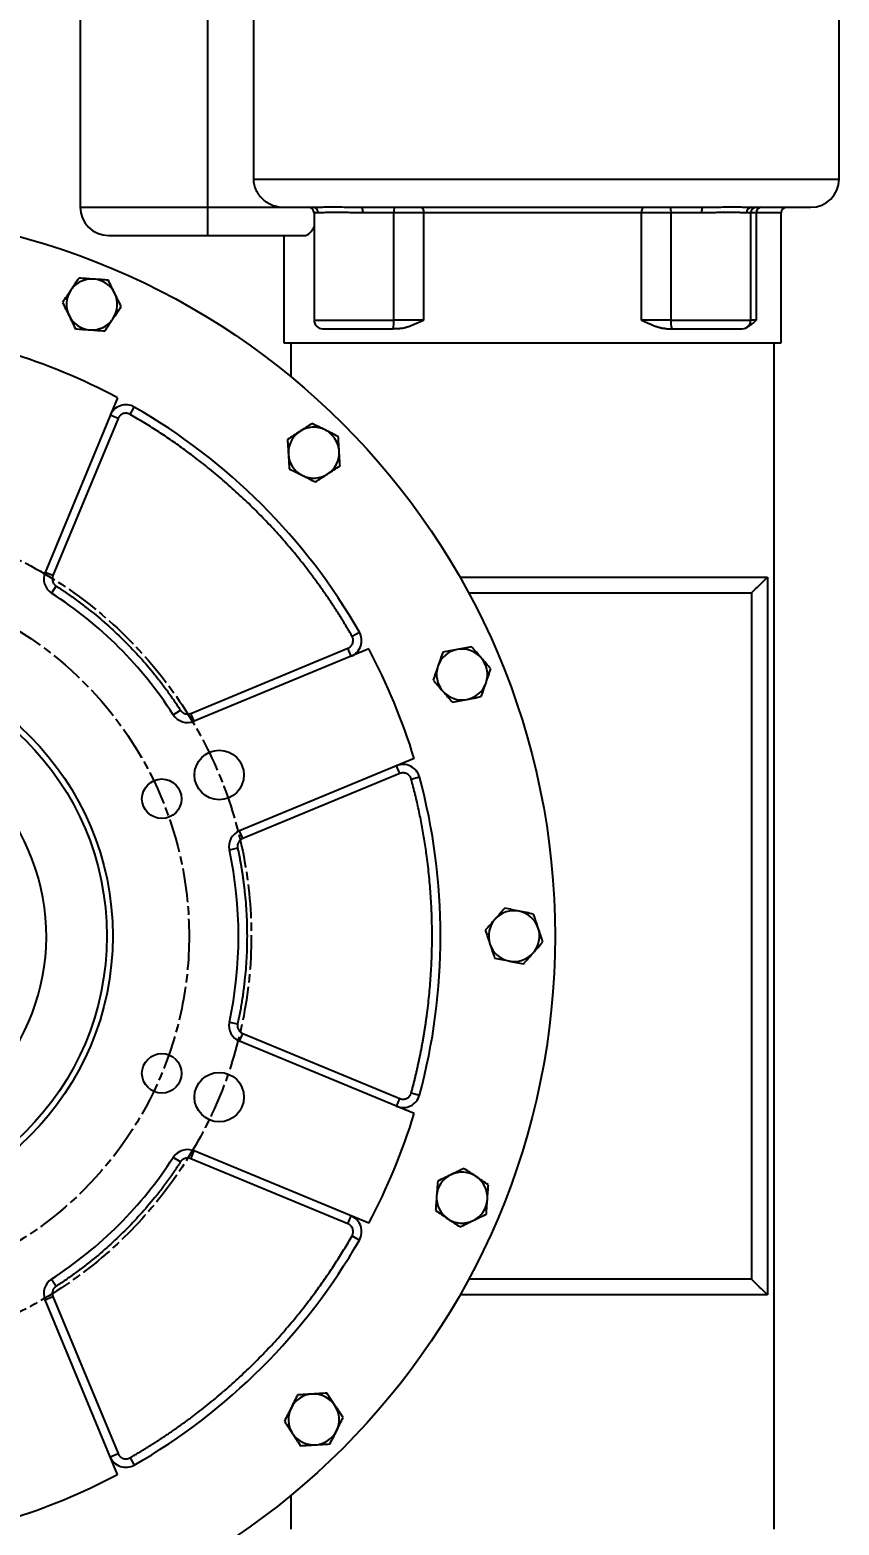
# Model space of a CAD drawing. Header units: millimetres. Extents: x 1756 to 4801, y 514 to 2668.
# Drawn here: x 3857 to 4143, y 1356 to 1885 of the extents above; entities that cross this region are included whole.
import ezdxf

# ---------------------------------------------------------------- set-up
doc = ezdxf.new("R2010")
doc.units = ezdxf.units.MM
doc.linetypes.add('AM_ISO08W050', pattern=[18, 12, -1.5, 3, -1.5])
doc.layers.add('AM_5', color=3, linetype='Continuous', lineweight=25)
doc.layers.add('AM_7', color=4, linetype='AM_ISO08W050', lineweight=25)
doc.styles.add('SLDTEXTSTYLE1', font='txt.shx', dxfattribs={"width": 0.7, "bigfont": 'gbcbig.shx'})
doc.dimstyles.new('SLDDIMSTYLE12$3', dxfattribs={"dimtxt": 12, "dimasz": 10, "dimexe": 0, "dimexo": 0.0625, "dimgap": 0.875, "dimtad": 1, "dimdec": 1, "dimlfac": 1.8, "dimrnd": 1e-09, "dimzin": 12, "dimdsep": 46, "dimtxsty": 'SLDTEXTSTYLE1', "dimcen": 0.09, "dimdle": 8.16, "dimclrd": 3, "dimclre": 3, "dimadec": 0, "dimazin": 3, "dimtfac": 1, "dimtdec": 1, "dimtofl": 0, "dimtmove": 0, "dimatfit": 3, "dimfxl": 0, "dimfrac": 2, "dimtolj": 1, "dimlwd": 5, "dimlwe": 5, "dimarcsym": 0})

# ---------------------------------------------------------------- blocks, each defined once
blk = doc.blocks.new('*D62')
at = {"layer": 'AM_5', "color": 3, "linetype": 'Continuous', "lineweight": 5, "transparency": 16777216}
blk.add_line((3626.51, 1848.58), (3655.58, 1796.77), dxfattribs=at)
at = {"layer": 'AM_5', "color": 3, "lineweight": 5, "transparency": 16777216}
for p, q in [((3785.89, 1564.35), (3786.07, 1564.35)), ((3785.98, 1564.26), (3785.98, 1564.44))]:
    blk.add_line(p, q, dxfattribs=at)
at = {"layer": 'AM_5', "color": 3, "transparency": 16777216}
blk.add_solid([(3657.03, 1797.59), (3654.13, 1795.96), (3660.47, 1788.05)], dxfattribs=at)
at = {"layer": 'Defpoints', "color": 0, "transparency": 16777216}
for p in [(3660.47, 1788.05), (3911.48, 1340.66)]:
    blk.add_point(p, dxfattribs=at)
at = {"layer": 'AM_5', "color": 0, "transparency": 16777216, "insert": (3639.79, 1838.97), "char_height": 12, "attachment_point": 5, "rotation": 299.2944, "style": 'SLDTEXTSTYLE1'}
blk.add_mtext('\\A1;∅513', dxfattribs=at)
blk = doc.blocks.new('*D63')
at = {"layer": 'AM_5', "color": 3, "linetype": 'Continuous', "lineweight": 5, "transparency": 16777216}
blk.add_line((3569.41, 1804.08), (3679.39, 1682.34), dxfattribs=at)
at = {"layer": 'AM_5', "color": 3, "lineweight": 5, "transparency": 16777216}
for p, q in [((3785.89, 1564.35), (3786.07, 1564.35)), ((3785.98, 1564.26), (3785.98, 1564.44))]:
    blk.add_line(p, q, dxfattribs=at)
at = {"layer": 'AM_5', "color": 3, "transparency": 16777216}
blk.add_solid([(3680.63, 1683.45), (3678.15, 1681.22), (3686.09, 1674.92)], dxfattribs=at)
at = {"layer": 'Defpoints', "color": 0, "transparency": 16777216}
for p in [(3686.09, 1674.92), (3885.86, 1453.79)]:
    blk.add_point(p, dxfattribs=at)
at = {"layer": 'AM_5', "color": 0, "transparency": 16777216, "insert": (3585.42, 1796.61), "char_height": 12, "attachment_point": 5, "rotation": 312.0952, "style": 'SLDTEXTSTYLE1'}
blk.add_mtext('\\A1;∅298', dxfattribs=at)
blk = doc.blocks.new('*D65')
at = {"layer": 'AM_5', "color": 3, "linetype": 'Continuous', "lineweight": 5, "transparency": 16777216}
blk.add_line((3473.17, 1667.09), (3655.82, 1607.1), dxfattribs=at)
at = {"layer": 'AM_5', "color": 3, "lineweight": 5, "transparency": 16777216}
for p, q in [((3785.89, 1564.35), (3786.07, 1564.35)), ((3785.98, 1564.26), (3785.98, 1564.44))]:
    blk.add_line(p, q, dxfattribs=at)
at = {"layer": 'AM_5', "color": 3, "transparency": 16777216}
blk.add_solid([(3656.34, 1608.69), (3655.3, 1605.52), (3665.32, 1603.98)], dxfattribs=at)
at = {"layer": 'Defpoints', "color": 0, "transparency": 16777216}
for p in [(3665.32, 1603.98), (3906.64, 1524.72)]:
    blk.add_point(p, dxfattribs=at)
at = {"layer": 'AM_5', "color": 0, "transparency": 16777216, "insert": (3490.78, 1668.55), "char_height": 12, "attachment_point": 5, "rotation": 341.8171, "style": 'SLDTEXTSTYLE1'}
blk.add_mtext('\\A1;∅254', dxfattribs=at)

msp = doc.modelspace()

# ---------------------------------------------------------------- linework, layer by layer
at = {"color": 7, "linetype": 'Continuous', "lineweight": 25}
for p, q in [((3874.478, 1904.354), (3874.478, 1822.354)), ((3919.478, 1904.354), (3919.478, 1822.354)), ((3935.75, 1904.354), (3935.75, 1832.354)), ((4142.978, 1832.354), (4142.978, 1904.361)), ((3935.75, 1832.354), (4142.978, 1832.354)), ((3874.478, 1822.354), (3919.478, 1822.354)), ((3919.478, 1822.354), (3946.858, 1822.354)), ((3919.478, 1822.354), (3919.478, 1812.354)), ((3957.213, 1820.354), (3957.213, 1782.354)), ((3958.692, 1820.354), (3957.213, 1820.354)), ((3985.457, 1820.354), (3974.569, 1820.354)), ((3995.941, 1820.354), (3985.457, 1820.354)), ((3985.457, 1782.354), (3985.457, 1820.354)), ((4073.015, 1820.354), (3995.941, 1820.354)), ((3995.941, 1820.354), (3995.941, 1782.354)), ((4073.015, 1782.354), (4073.015, 1820.354)), ((4083.499, 1820.354), (4073.015, 1820.354)), ((4094.387, 1820.354), (4083.499, 1820.354)), ((4083.499, 1820.354), (4083.499, 1782.354)), ((4111.743, 1820.354), (4110.264, 1820.354)), ((4111.743, 1782.354), (4111.743, 1820.354)), ((4113.591, 1820.354), (4111.743, 1820.354)), ((4113.591, 1820.354), (4113.591, 1782.354)), ((4122.478, 1820.354), (4113.591, 1820.354)), ((4122.478, 1774.354), (4122.478, 1820.354)), ((3919.478, 1812.354), (3953.738, 1812.354)), ((3946.478, 1812.354), (3946.478, 1774.354)), ((3957.213, 1782.354), (3985.457, 1782.354)), ((3995.941, 1782.354), (3985.457, 1782.354)), ((4083.499, 1782.354), (4073.015, 1782.354)), ((4083.499, 1782.354), (4111.743, 1782.354)), ((4113.591, 1782.354), (4111.743, 1782.354)), ((3946.478, 1774.354), (4122.478, 1774.354)), ((3948.978, 1774.354), (3948.978, 1762.402)), ((4119.978, 1354.354), (4119.978, 1774.354)), ((3887.647, 1754.93), (3862.039, 1693.105)), ((3887.848, 1747.574), (3864.81, 1691.957)), ((3887.848, 1747.574), (3885.076, 1748.722)), ((3892.114, 1749.027), (3893.609, 1751.628)), ((3864.81, 1691.957), (3862.039, 1693.105)), ((4008.83, 1691.354), (4117.606, 1691.354)), ((4117.606, 1691.354), (4117.606, 1437.354)), ((3865.955, 1688.289), (3864.329, 1685.768)), ((4011.876, 1685.854), (4111.938, 1685.854)), ((4111.938, 1685.854), (4111.938, 1442.854)), ((3970.651, 1670.49), (3973.252, 1671.985)), ((3913.582, 1643.186), (3969.198, 1666.223)), ((3976.554, 1666.023), (3914.73, 1640.415)), ((3970.346, 1663.452), (3969.198, 1666.223)), ((3907.392, 1642.705), (3909.913, 1644.331)), ((3914.73, 1640.415), (3913.582, 1643.186)), ((3992.627, 1627.22), (3930.802, 1601.612)), ((3914.742, 1621.624), (3914.902, 1621.257)), ((3987.567, 1621.877), (3931.95, 1598.84)), ((3987.567, 1621.877), (3986.419, 1624.649)), ((3991.611, 1619.888), (3994.507, 1620.67)), ((3931.95, 1598.84), (3930.802, 1601.612)), ((3930.166, 1595.436), (3927.233, 1594.804)), ((3927.233, 1533.903), (3930.166, 1533.271)), ((3930.802, 1527.096), (3931.95, 1529.867)), ((3931.95, 1529.867), (3987.567, 1506.83)), ((3992.627, 1501.487), (3930.802, 1527.096)), ((3991.611, 1508.82), (3994.507, 1508.038)), ((3914.916, 1507.484), (3914.731, 1507.058)), ((3986.419, 1504.059), (3987.567, 1506.83)), ((3913.582, 1485.521), (3914.73, 1488.293)), ((3976.554, 1462.684), (3914.73, 1488.293)), ((3909.913, 1484.376), (3907.392, 1486.003)), ((3969.198, 1462.484), (3913.582, 1485.521)), ((3969.198, 1462.484), (3970.346, 1465.256)), ((3970.651, 1458.218), (3973.252, 1456.723)), ((3864.329, 1442.94), (3865.955, 1440.419)), ((4111.938, 1442.854), (4011.876, 1442.854)), ((3862.039, 1435.602), (3864.81, 1436.75)), ((3887.647, 1373.777), (3862.039, 1435.602)), ((3864.81, 1436.75), (3887.848, 1381.134)), ((4117.606, 1437.354), (4008.83, 1437.354)), ((3885.076, 1379.986), (3887.848, 1381.134)), ((3892.114, 1379.681), (3893.609, 1377.08)), ((3948.978, 1366.305), (3948.978, 1354.354))]:
    msp.add_line(p, q, dxfattribs=at)
at = {"color": 7, "linetype": 'Continuous', "lineweight": 25, "flags": 128}
for points in [[(3974.569, 1820.354), (3974.556, 1820.744), (3974.518, 1821.119), (3974.457, 1821.465), (3974.374, 1821.768), (3974.273, 1822.017), (3974.158, 1822.202), (3974.033, 1822.315), (3973.904, 1822.354)], [(3995.065, 1822.354), (3995.236, 1822.315), (3995.4, 1822.202), (3995.552, 1822.017), (3995.685, 1821.768), (3995.794, 1821.465), (3995.874, 1821.119), (3995.924, 1820.744), (3995.941, 1820.354)], [(4073.891, 1822.354), (4073.72, 1822.315), (4073.555, 1822.202), (4073.404, 1822.017), (4073.271, 1821.768), (4073.162, 1821.465), (4073.081, 1821.119), (4073.032, 1820.744), (4073.015, 1820.354)], [(4094.387, 1820.354), (4094.4, 1820.744), (4094.438, 1821.119), (4094.499, 1821.465), (4094.582, 1821.768), (4094.683, 1822.017), (4094.798, 1822.202), (4094.922, 1822.315), (4095.052, 1822.354)]]:
    msp.add_lwpolyline(points, dxfattribs=at)
at = {"color": 7, "linetype": 'Continuous', "lineweight": 25}
for centre, radius in [((3785.978, 1564.354), 256.5), ((3785.978, 1564.354), 100), ((3785.978, 1564.354), 97.899), ((3923.636, 1621.374), 8.75), ((3903.311, 1612.955), 7), ((3903.311, 1515.753), 7), ((3923.636, 1507.334), 8.75)]:
    msp.add_circle(centre, radius, dxfattribs=at)
for centre, radius, start, end in [((4132.978, 1832.354), 10, 270, 0), ((3884.478, 1822.354), 10, 180, 270), ((3955.213, 1820.354), 2, 0, 90), ((3956.747, 1820.409), 1.946, 358.37228, 88.27408), ((3991.379, 1820.85), 5.944, 165.34484, 184.78967), ((4077.576, 1820.85), 5.944, 355.21033, 14.65516), ((4112.209, 1820.409), 1.946, 91.72592, 181.62772), ((4113.743, 1820.354), 2, 90, 180), ((4115.496, 1820.45), 1.907, 93.20601, 182.88196), ((4124.478, 1820.354), 2, 90, 180), ((3878.587, 1787.933), 9, 85.9664, 145.9664), ((3878.587, 1787.933), 9, 25.9664, 85.9664), ((3878.587, 1787.933), 9, 145.9664, 205.9664), ((3878.587, 1787.933), 9, 325.9664, 25.9664), ((3878.587, 1787.933), 9, 205.9664, 265.9664), ((3878.587, 1787.933), 9, 265.9664, 325.9664), ((3960.213, 1782.354), 3, 180, 270), ((3976.572, 1781.609), 8.915, 345.34484, 4.78967), ((4092.383, 1781.609), 8.915, 175.21033, 194.65516), ((4108.743, 1782.354), 3, 270, 0), ((3785.978, 1564.354), 216, 61.92076, 73.07924), ((3890.619, 1746.426), 6, 60.11295, 157.5), ((3785.978, 1564.354), 216, 29.88705, 60.11295), ((3957.098, 1735.474), 9, 123.4664, 183.4664), ((3957.098, 1735.474), 9, 63.4664, 123.4664), ((3957.098, 1735.474), 9, 3.4664, 63.4664), ((3957.098, 1735.474), 9, 183.4664, 243.4664), ((3957.098, 1735.474), 9, 303.4664, 3.4664), ((3957.098, 1735.474), 9, 243.4664, 303.4664), ((3867.582, 1690.809), 6, 157.5, 237.16507), ((3785.978, 1564.354), 144.5, 32.83493, 57.16507), ((3968.05, 1668.995), 6, 292.5, 29.88705), ((3785.978, 1564.354), 216, 16.92076, 28.07924), ((4009.557, 1656.963), 9, 100.9664, 160.9664), ((4009.557, 1656.963), 9, 40.9664, 100.9664), ((4009.557, 1656.963), 9, 340.9664, 40.9664), ((4009.557, 1656.963), 9, 160.9664, 220.9664), ((4009.557, 1656.963), 9, 280.9664, 340.9664), ((4009.557, 1656.963), 9, 220.9664, 280.9664), ((3912.433, 1645.958), 6, 212.83493, 292.5), ((3785.978, 1564.354), 76.5, 285.1554, 254.8446), ((3988.715, 1619.106), 6, 15.11295, 112.5), ((3785.978, 1564.354), 216, 344.88705, 15.11295), ((3933.098, 1596.068), 6, 112.5, 192.16507), ((3785.978, 1564.354), 144.5, 347.83493, 12.16507), ((4027.978, 1564.354), 9, 78.4664, 138.4664), ((4027.978, 1564.354), 9, 18.4664, 78.4664), ((4027.978, 1564.354), 9, 138.4664, 198.4664), ((4027.978, 1564.354), 9, 318.4664, 18.4664), ((4027.978, 1564.354), 9, 198.4664, 258.4664), ((4027.978, 1564.354), 9, 258.4664, 318.4664), ((3933.098, 1532.639), 6, 167.83493, 247.5), ((3988.715, 1509.602), 6, 247.5, 344.88705), ((3785.978, 1564.354), 216, 331.92076, 343.07924), ((3912.433, 1482.75), 6, 67.5, 147.16507), ((3785.978, 1564.354), 144.5, 302.83493, 327.16507), ((4009.557, 1471.744), 9, 115.9664, 175.9664), ((4009.557, 1471.744), 9, 55.9664, 115.9664), ((4009.557, 1471.744), 9, 355.9664, 55.9664), ((4009.557, 1471.744), 9, 175.9664, 235.9664), ((4009.557, 1471.744), 9, 295.9664, 355.9664), ((3968.05, 1459.712), 6, 330.11295, 67.5), ((4009.557, 1471.744), 9, 235.9664, 295.9664), ((3785.978, 1564.354), 216, 299.88705, 330.11295), ((3867.582, 1437.898), 6, 122.83493, 202.5), ((3957.098, 1393.234), 9, 93.4664, 153.4664), ((3957.098, 1393.234), 9, 33.4664, 93.4664), ((3957.098, 1393.234), 9, 333.4664, 33.4664), ((3957.098, 1393.234), 9, 153.4664, 213.4664), ((3957.098, 1393.234), 9, 213.4664, 273.4664), ((3957.098, 1393.234), 9, 273.4664, 333.4664), ((3890.619, 1382.282), 6, 202.5, 299.88705), ((3785.978, 1564.354), 216, 286.92076, 298.07924)]:
    msp.add_arc(centre, radius, start, end, dxfattribs=at)
for points, knots in [([(3935.75, 1832.354), (3935.75, 1831.655), (3935.829, 1830.971), (3936.139, 1829.627), (3936.374, 1828.963), (3936.974, 1827.72), (3937.338, 1827.135), (3938.195, 1826.035), (3938.675, 1825.536), (3939.461, 1824.864), (3939.735, 1824.652), (3940.305, 1824.253), (3940.599, 1824.067), (3941.5, 1823.555), (3942.128, 1823.271), (3943.108, 1822.926), (3943.442, 1822.825), (3944.114, 1822.653), (3944.453, 1822.582), (3945.473, 1822.411), (3946.161, 1822.354), (3946.858, 1822.354)], [0, 0, 0, 0, 0.125, 0.125, 0.25, 0.25, 0.375, 0.375, 0.5, 0.5, 0.5625, 0.5625, 0.625, 0.625, 0.75, 0.75, 0.8125, 0.8125, 0.875, 0.875, 1, 1, 1, 1]), ([(3956.805, 1822.354), (3956.878, 1822.354), (3957.023, 1822.354), (3957.252, 1822.358), (3957.49, 1822.363), (3957.738, 1822.369), (3957.994, 1822.376), (3958.261, 1822.385), (3958.536, 1822.394), (3958.821, 1822.403), (3959.115, 1822.413), (3959.417, 1822.423), (3960.191, 1822.447), (3961.537, 1822.482), (3963.621, 1822.5), (3965.921, 1822.481), (3967.864, 1822.444), (3969.314, 1822.414), (3970.202, 1822.396), (3971.105, 1822.38), (3972.024, 1822.366), (3972.955, 1822.356), (3973.588, 1822.354), (3973.904, 1822.354)], [0, 0, 0, 0, 0.0227351, 0.0454777, 0.0682299, 0.0909941, 0.1137724, 0.136567, 0.15938, 0.1822135, 0.2050697, 0.2279505, 0.250858, 0.3756844, 0.5002912, 0.6252311, 0.7503985, 0.7921646, 0.8338474, 0.8754593, 0.9170132, 0.9585223, 1, 1, 1, 1]), ([(4095.052, 1822.354), (4095.226, 1822.354), (4095.573, 1822.354), (4096.089, 1822.358), (4096.601, 1822.363), (4097.108, 1822.369), (4097.612, 1822.376), (4098.111, 1822.385), (4098.605, 1822.394), (4099.095, 1822.403), (4099.58, 1822.413), (4100.061, 1822.423), (4101.241, 1822.447), (4103.052, 1822.482), (4105.349, 1822.5), (4107.434, 1822.481), (4108.874, 1822.444), (4109.808, 1822.414), (4110.339, 1822.396), (4110.84, 1822.38), (4111.31, 1822.366), (4111.75, 1822.356), (4112.017, 1822.354), (4112.15, 1822.354)], [0, 0, 0, 0, 0.0227351, 0.0454777, 0.0682299, 0.0909941, 0.1137724, 0.136567, 0.15938, 0.1822135, 0.2050697, 0.2279505, 0.250858, 0.3756844, 0.5002912, 0.6252311, 0.7503985, 0.7921646, 0.8338474, 0.8754593, 0.9170132, 0.9585223, 1, 1, 1, 1]), ([(3974.569, 1820.354), (3974.406, 1820.354), (3974.071, 1820.355), (3973.559, 1820.358), (3973.021, 1820.365), (3972.461, 1820.373), (3971.885, 1820.385), (3971.263, 1820.399), (3970.414, 1820.42), (3968.882, 1820.461), (3966.912, 1820.507), (3964.815, 1820.529), (3962.915, 1820.506), (3961.389, 1820.457), (3960.379, 1820.412), (3959.778, 1820.384), (3959.372, 1820.368), (3959, 1820.356), (3958.79, 1820.355), (3958.692, 1820.354)], [0, 0, 0, 0, 0.0223309, 0.046011, 0.0710405, 0.09742, 0.1251495, 0.1532402, 0.1873292, 0.2495026, 0.3832719, 0.4996467, 0.6136045, 0.7489214, 0.8364568, 0.8744628, 0.9208466, 0.9626919, 1, 1, 1, 1]), ([(4110.264, 1820.354), (4110.206, 1820.354), (4110.086, 1820.355), (4109.886, 1820.358), (4109.665, 1820.365), (4109.419, 1820.373), (4109.149, 1820.385), (4108.838, 1820.399), (4108.384, 1820.42), (4107.478, 1820.461), (4106.068, 1820.507), (4104.18, 1820.529), (4102.077, 1820.506), (4099.956, 1820.457), (4098.207, 1820.412), (4097.02, 1820.384), (4096.132, 1820.368), (4095.234, 1820.356), (4094.659, 1820.355), (4094.387, 1820.354)], [0, 0, 0, 0, 0.0223309, 0.046011, 0.0710405, 0.09742, 0.1251495, 0.1532402, 0.1873292, 0.2495026, 0.3832719, 0.4996467, 0.6136045, 0.7489214, 0.8364568, 0.8744628, 0.9208466, 0.9626919, 1, 1, 1, 1]), ([(3884.478, 1812.354), (3884.478, 1812.354), (3888.166, 1812.354), (3901.293, 1812.354), (3910.196, 1812.354), (3919.478, 1812.354)], [0, 0, 0, 0, 0.5, 0.5, 1, 1, 1, 1]), ([(3953.738, 1812.354), (3954.006, 1812.386), (3954.551, 1812.452), (3955.395, 1812.969), (3956.226, 1813.805), (3956.846, 1814.62), (3957.146, 1815.24), (3957.213, 1815.376)], [0, 0, 0, 0, 0.2298728, 0.4664376, 0.6962927, 0.9330154, 1, 1, 1, 1]), ([(3874.037, 1797.276), (3873.556, 1796.564), (3873.074, 1795.85), (3872.105, 1794.415), (3871.618, 1793.694), (3871.129, 1792.97)], [0, 0, 0, 0, 0.5, 0.5, 1, 1, 1, 1]), ([(3879.22, 1796.91), (3878.348, 1796.972), (3877.481, 1797.033), (3875.754, 1797.155), (3874.894, 1797.215), (3874.037, 1797.276)], [0, 0, 0, 0, 0.5, 0.5, 1, 1, 1, 1]), ([(3884.404, 1796.545), (3883.547, 1796.605), (3882.687, 1796.666), (3880.96, 1796.788), (3880.093, 1796.849), (3879.22, 1796.91)], [0, 0, 0, 0, 0.5, 0.5, 1, 1, 1, 1]), ([(3886.679, 1791.873), (3886.296, 1792.659), (3885.915, 1793.441), (3885.157, 1794.998), (3884.78, 1795.772), (3884.404, 1796.545)], [0, 0, 0, 0, 0.5, 0.5, 1, 1, 1, 1]), ([(3871.129, 1792.97), (3870.64, 1792.245), (3870.153, 1791.525), (3869.184, 1790.09), (3868.702, 1789.375), (3868.221, 1788.664)], [0, 0, 0, 0, 0.5, 0.5, 1, 1, 1, 1]), ([(3888.954, 1787.202), (3888.578, 1787.974), (3888.2, 1788.749), (3887.442, 1790.305), (3887.062, 1791.087), (3886.679, 1791.873)], [0, 0, 0, 0, 0.5, 0.5, 1, 1, 1, 1]), ([(3868.221, 1788.664), (3868.597, 1787.891), (3868.974, 1787.117), (3869.732, 1785.56), (3870.113, 1784.778), (3870.496, 1783.992)], [0, 0, 0, 0, 0.5, 0.5, 1, 1, 1, 1]), ([(3870.496, 1783.992), (3870.879, 1783.206), (3871.259, 1782.424), (3872.018, 1780.867), (3872.395, 1780.093), (3872.771, 1779.32)], [0, 0, 0, 0, 0.5, 0.5, 1, 1, 1, 1]), ([(3886.046, 1782.895), (3886.535, 1783.62), (3887.022, 1784.341), (3887.991, 1785.776), (3888.473, 1786.49), (3888.954, 1787.202)], [0, 0, 0, 0, 0.5, 0.5, 1, 1, 1, 1]), ([(3872.771, 1779.32), (3873.628, 1779.26), (3874.488, 1779.199), (3876.215, 1779.078), (3877.082, 1779.016), (3877.954, 1778.955)], [0, 0, 0, 0, 0.5, 0.5, 1, 1, 1, 1]), ([(3877.954, 1778.955), (3878.826, 1778.893), (3879.694, 1778.832), (3881.421, 1778.71), (3882.281, 1778.65), (3883.138, 1778.589)], [0, 0, 0, 0, 0.5, 0.5, 1, 1, 1, 1]), ([(3883.138, 1778.589), (3883.618, 1779.301), (3884.101, 1780.015), (3885.07, 1781.45), (3885.556, 1782.171), (3886.046, 1782.895)], [0, 0, 0, 0, 0.5, 0.5, 1, 1, 1, 1]), ([(3960.333, 1779.354), (3960.298, 1779.354), (3960.144, 1779.354), (3961.074, 1779.354), (3963.112, 1779.354), (3966.243, 1779.354), (3970.206, 1779.354), (3974.879, 1779.354), (3979.993, 1779.354), (3983.478, 1779.354), (3985.198, 1779.354)], [0, 0, 0, 0, 0.0399386, 0.178613, 0.3172874, 0.4524087, 0.58753, 0.7262043, 0.8648787, 1, 1, 1, 1]), ([(3987.001, 1779.354), (3986.851, 1779.354), (3986.55, 1779.354), (3986.099, 1779.354), (3985.648, 1779.354), (3985.348, 1779.354), (3985.198, 1779.354)], [0, 0, 0, 0, 0.2500482, 0.5, 0.7499518, 1, 1, 1, 1]), ([(3995.941, 1782.354), (3995.729, 1782.252), (3995.366, 1782.079), (3994.643, 1781.734), (3993.749, 1781.314), (3992.665, 1780.831), (3991.561, 1780.376), (3990.489, 1779.99), (3989.557, 1779.716), (3988.819, 1779.547), (3988.252, 1779.447), (3987.709, 1779.38), (3987.356, 1779.364), (3987.183, 1779.356)], [0, 0, 0, 0, 0.0731662, 0.1251065, 0.250219, 0.3830432, 0.5003257, 0.6311333, 0.7504809, 0.8171133, 0.8808185, 0.9417298, 1, 1, 1, 1]), ([(4081.773, 1779.356), (4081.688, 1779.359), (4081.515, 1779.365), (4081.253, 1779.385), (4080.984, 1779.413), (4080.71, 1779.45), (4080.43, 1779.495), (4080.143, 1779.55), (4079.851, 1779.613), (4079.302, 1779.745), (4078.467, 1779.99), (4077.395, 1780.376), (4076.291, 1780.831), (4075.207, 1781.314), (4074.313, 1781.735), (4073.59, 1782.079), (4073.227, 1782.253), (4073.015, 1782.354)], [0, 0, 0, 0, 0.0288171, 0.0582738, 0.0883912, 0.1191891, 0.1506858, 0.1828985, 0.2158435, 0.2495356, 0.3688777, 0.4996891, 0.616966, 0.7497939, 0.874871, 0.9269748, 1, 1, 1, 1]), ([(4083.758, 1779.354), (4085.412, 1779.354), (4088.759, 1779.354), (4093.684, 1779.354), (4098.221, 1779.354), (4102.131, 1779.354), (4105.289, 1779.354), (4107.498, 1779.354), (4108.664, 1779.354), (4108.628, 1779.354), (4108.615, 1779.354)], [0, 0, 0, 0, 0.1299409, 0.2630304, 0.3961199, 0.5260608, 0.6560016, 0.7890911, 0.9221806, 1, 1, 1, 1]), ([(4113.591, 1782.354), (4113.409, 1782.177), (4113.045, 1781.823), (4112.465, 1781.293), (4111.877, 1780.804), (4111.106, 1780.22), (4110.503, 1779.92), (4110.106, 1779.724)], [0, 0, 0, 0, 0.1724943, 0.3449962, 0.5281905, 0.6898543, 1, 1, 1, 1]), ([(3891.767, 1749.197), (3891.717, 1749.217), (3891.616, 1749.257), (3891.462, 1749.307), (3891.307, 1749.348), (3891.149, 1749.38), (3890.99, 1749.405), (3890.829, 1749.42), (3890.517, 1749.433), (3890.053, 1749.394), (3889.464, 1749.216), (3888.921, 1748.925), (3888.534, 1748.598), (3888.274, 1748.304), (3888.108, 1748.075), (3887.963, 1747.833), (3887.886, 1747.66), (3887.848, 1747.574)], [0, 0, 0, 0, 0.0345506, 0.0688551, 0.1030127, 0.1371244, 0.1712912, 0.2056137, 0.2401913, 0.3700531, 0.5000286, 0.6298904, 0.759866, 0.820149, 0.8799053, 0.9396756, 1, 1, 1, 1]), ([(3970.651, 1670.49), (3970.405, 1670.915), (3969.914, 1671.766), (3969.166, 1673.035), (3968.411, 1674.3), (3967.646, 1675.558), (3966.874, 1676.811), (3966.093, 1678.058), (3965.303, 1679.299), (3964.505, 1680.535), (3963.698, 1681.765), (3962.883, 1682.99), (3962.059, 1684.209), (3961.227, 1685.422), (3960.387, 1686.63), (3959.538, 1687.832), (3958.68, 1689.028), (3957.814, 1690.219), (3956.94, 1691.404), (3956.057, 1692.583), (3954.04, 1695.239), (3950.817, 1699.312), (3946.259, 1704.695), (3941.525, 1709.924), (3936.619, 1714.995), (3931.548, 1719.901), (3926.32, 1724.635), (3920.937, 1729.193), (3916.517, 1732.69), (3913.149, 1735.231), (3910.894, 1736.887), (3908.618, 1738.512), (3906.322, 1740.107), (3904.005, 1741.671), (3901.668, 1743.204), (3899.311, 1744.707), (3896.933, 1746.179), (3894.536, 1747.623), (3892.921, 1748.559), (3892.114, 1749.027)], [0, 0, 0, 0, 0.0131165, 0.0262276, 0.0393341, 0.0524366, 0.0655356, 0.0786319, 0.0917259, 0.1048185, 0.1179101, 0.1310014, 0.1440931, 0.1571857, 0.17028, 0.1833764, 0.1964757, 0.2095785, 0.2226854, 0.235797, 0.2489139, 0.3117183, 0.3744549, 0.4371927, 0.5000006, 0.562805, 0.6255416, 0.6882794, 0.7510874, 0.776004, 0.8009035, 0.8257902, 0.8506685, 0.8755425, 0.9004166, 0.9252951, 0.9501823, 0.9750825, 1, 1, 1, 1]), ([(3952.135, 1742.981), (3951.405, 1742.499), (3950.68, 1742.02), (3949.236, 1741.065), (3948.517, 1740.59), (3947.8, 1740.116)], [0, 0, 0, 0, 0.5, 0.5, 1, 1, 1, 1]), ([(3956.469, 1745.847), (3955.753, 1745.373), (3955.034, 1744.898), (3953.59, 1743.943), (3952.864, 1743.464), (3952.135, 1742.981)], [0, 0, 0, 0, 0.5, 0.5, 1, 1, 1, 1]), ([(3961.118, 1743.526), (3960.336, 1743.916), (3959.558, 1744.305), (3958.009, 1745.078), (3957.238, 1745.463), (3956.469, 1745.847)], [0, 0, 0, 0, 0.5, 0.5, 1, 1, 1, 1]), ([(3965.767, 1741.204), (3964.999, 1741.588), (3964.228, 1741.973), (3962.679, 1742.747), (3961.9, 1743.135), (3961.118, 1743.526)], [0, 0, 0, 0, 0.5, 0.5, 1, 1, 1, 1]), ([(3947.8, 1740.116), (3947.852, 1739.259), (3947.904, 1738.398), (3948.009, 1736.67), (3948.061, 1735.802), (3948.114, 1734.929)], [0, 0, 0, 0, 0.5, 0.5, 1, 1, 1, 1]), ([(3966.081, 1736.018), (3966.028, 1736.89), (3965.976, 1737.758), (3965.871, 1739.487), (3965.819, 1740.347), (3965.767, 1741.204)], [0, 0, 0, 0, 0.5, 0.5, 1, 1, 1, 1]), ([(3948.114, 1734.929), (3948.167, 1734.057), (3948.22, 1733.189), (3948.324, 1731.46), (3948.376, 1730.6), (3948.428, 1729.743)], [0, 0, 0, 0, 0.5, 0.5, 1, 1, 1, 1]), ([(3966.395, 1730.831), (3966.344, 1731.689), (3966.291, 1732.549), (3966.187, 1734.277), (3966.134, 1735.145), (3966.081, 1736.018)], [0, 0, 0, 0, 0.5, 0.5, 1, 1, 1, 1]), ([(3948.428, 1729.743), (3949.197, 1729.359), (3949.968, 1728.974), (3951.517, 1728.201), (3952.295, 1727.812), (3953.077, 1727.422)], [0, 0, 0, 0, 0.5, 0.5, 1, 1, 1, 1]), ([(3953.077, 1727.422), (3953.859, 1727.031), (3954.638, 1726.642), (3956.187, 1725.869), (3956.958, 1725.484), (3957.726, 1725.1)], [0, 0, 0, 0, 0.5, 0.5, 1, 1, 1, 1]), ([(3957.726, 1725.1), (3958.443, 1725.574), (3959.162, 1726.049), (3960.606, 1727.004), (3961.331, 1727.484), (3962.061, 1727.966)], [0, 0, 0, 0, 0.5, 0.5, 1, 1, 1, 1]), ([(3962.061, 1727.966), (3962.79, 1728.448), (3963.516, 1728.927), (3964.96, 1729.882), (3965.679, 1730.357), (3966.395, 1730.831)], [0, 0, 0, 0, 0.5, 0.5, 1, 1, 1, 1]), ([(3864.81, 1691.957), (3864.79, 1691.905), (3864.748, 1691.8), (3864.698, 1691.64), (3864.655, 1691.477), (3864.623, 1691.312), (3864.599, 1691.146), (3864.575, 1690.855), (3864.588, 1690.438), (3864.703, 1689.911), (3864.909, 1689.412), (3865.165, 1689.014), (3865.431, 1688.71), (3865.678, 1688.48), (3865.863, 1688.353), (3865.955, 1688.289)], [0, 0, 0, 0, 0.0405946, 0.0809396, 0.1211627, 0.1613926, 0.201758, 0.2423864, 0.3711543, 0.5000467, 0.6288146, 0.757707, 0.838616, 0.9190368, 1, 1, 1, 1]), ([(3865.955, 1688.289), (3866.292, 1688.071), (3866.964, 1687.635), (3867.965, 1686.97), (3868.961, 1686.299), (3869.951, 1685.619), (3870.935, 1684.932), (3871.914, 1684.236), (3872.887, 1683.533), (3873.854, 1682.821), (3874.816, 1682.102), (3875.771, 1681.375), (3876.721, 1680.639), (3877.666, 1679.896), (3880.334, 1677.761), (3884.626, 1674.105), (3890.325, 1668.701), (3895.73, 1663.002), (3899.608, 1658.449), (3902.161, 1655.235), (3903.522, 1653.468), (3904.856, 1651.681), (3906.162, 1649.874), (3907.441, 1648.047), (3908.695, 1646.201), (3909.507, 1644.955), (3909.913, 1644.331)], [0, 0, 0, 0, 0.019191, 0.038375, 0.0575535, 0.0767275, 0.0958985, 0.1150677, 0.1342364, 0.1534058, 0.1725772, 0.1917519, 0.2109312, 0.2301163, 0.2493085, 0.3746503, 0.5000008, 0.6253427, 0.7506932, 0.7863278, 0.8219423, 0.857545, 0.893144, 0.9287473, 0.9643633, 1, 1, 1, 1]), ([(3969.198, 1666.223), (3969.254, 1666.248), (3969.366, 1666.296), (3969.527, 1666.382), (3969.683, 1666.475), (3969.832, 1666.578), (3969.974, 1666.69), (3970.11, 1666.812), (3970.346, 1667.049), (3970.643, 1667.438), (3970.91, 1668.021), (3971.054, 1668.646), (3971.057, 1669.181), (3970.994, 1669.604), (3970.911, 1669.914), (3970.8, 1670.212), (3970.701, 1670.397), (3970.651, 1670.49)], [0, 0, 0, 0, 0.0360698, 0.0718111, 0.1073556, 0.1428371, 0.1783902, 0.2141486, 0.2502438, 0.3750982, 0.500055, 0.6249094, 0.7498662, 0.8130613, 0.8763592, 0.9381541, 1, 1, 1, 1]), ([(4002.743, 1664.81), (4002.463, 1663.998), (4002.182, 1663.184), (4001.618, 1661.547), (4001.334, 1660.725), (4001.049, 1659.898)], [0, 0, 0, 0, 0.5, 0.5, 1, 1, 1, 1]), ([(4007.845, 1665.799), (4006.986, 1665.632), (4006.133, 1665.467), (4004.433, 1665.138), (4003.587, 1664.974), (4002.743, 1664.81)], [0, 0, 0, 0, 0.5, 0.5, 1, 1, 1, 1]), ([(4012.946, 1666.787), (4012.103, 1666.624), (4011.257, 1666.46), (4009.557, 1666.131), (4008.703, 1665.965), (4007.845, 1665.799)], [0, 0, 0, 0, 0.5, 0.5, 1, 1, 1, 1]), ([(4016.353, 1662.864), (4015.779, 1663.524), (4015.209, 1664.181), (4014.074, 1665.488), (4013.509, 1666.139), (4012.946, 1666.787)], [0, 0, 0, 0, 0.5, 0.5, 1, 1, 1, 1]), ([(4019.759, 1658.94), (4019.196, 1659.589), (4018.631, 1660.239), (4017.496, 1661.547), (4016.926, 1662.204), (4016.353, 1662.864)], [0, 0, 0, 0, 0.5, 0.5, 1, 1, 1, 1]), ([(4001.049, 1659.898), (4000.764, 1659.072), (4000.48, 1658.25), (3999.915, 1656.613), (3999.634, 1655.798), (3999.354, 1654.986)], [0, 0, 0, 0, 0.5, 0.5, 1, 1, 1, 1]), ([(4018.065, 1654.028), (4018.35, 1654.855), (4018.633, 1655.677), (4019.198, 1657.313), (4019.479, 1658.128), (4019.759, 1658.94)], [0, 0, 0, 0, 0.5, 0.5, 1, 1, 1, 1]), ([(3999.354, 1654.986), (3999.917, 1654.338), (4000.482, 1653.687), (4001.618, 1652.379), (4002.188, 1651.723), (4002.761, 1651.063)], [0, 0, 0, 0, 0.5, 0.5, 1, 1, 1, 1]), ([(4016.37, 1649.116), (4016.65, 1649.928), (4016.931, 1650.743), (4017.496, 1652.379), (4017.78, 1653.202), (4018.065, 1654.028)], [0, 0, 0, 0, 0.5, 0.5, 1, 1, 1, 1]), ([(4002.761, 1651.063), (4003.334, 1650.402), (4003.904, 1649.746), (4005.039, 1648.438), (4005.604, 1647.788), (4006.168, 1647.139)], [0, 0, 0, 0, 0.5, 0.5, 1, 1, 1, 1]), ([(4006.168, 1647.139), (4007.011, 1647.302), (4007.857, 1647.466), (4009.557, 1647.796), (4010.411, 1647.961), (4011.269, 1648.127)], [0, 0, 0, 0, 0.5, 0.5, 1, 1, 1, 1]), ([(4011.269, 1648.127), (4012.127, 1648.294), (4012.981, 1648.459), (4014.681, 1648.789), (4015.527, 1648.953), (4016.37, 1649.116)], [0, 0, 0, 0, 0.5, 0.5, 1, 1, 1, 1]), ([(3909.913, 1644.331), (3909.947, 1644.281), (3910.014, 1644.18), (3910.126, 1644.038), (3910.246, 1643.902), (3910.374, 1643.774), (3910.541, 1643.626), (3910.751, 1643.468), (3911.009, 1643.31), (3911.193, 1643.228), (3911.285, 1643.186)], [0, 0, 0, 0, 0.1003339, 0.2001392, 0.2997835, 0.3996366, 0.5000658, 0.6669297, 0.8330037, 1, 1, 1, 1]), ([(3911.285, 1643.186), (3911.338, 1643.165), (3911.443, 1643.124), (3911.603, 1643.073), (3911.766, 1643.031), (3911.93, 1642.998), (3912.096, 1642.975), (3912.264, 1642.961), (3912.476, 1642.955), (3912.728, 1642.967), (3913.02, 1643.011), (3913.306, 1643.081), (3913.489, 1643.151), (3913.582, 1643.186)], [0, 0, 0, 0, 0.071978, 0.1433984, 0.2144858, 0.2854681, 0.3565741, 0.4280316, 0.5000648, 0.6256174, 0.7499758, 0.8743627, 1, 1, 1, 1]), ([(3989.863, 1621.877), (3989.81, 1621.898), (3989.706, 1621.939), (3989.545, 1621.99), (3989.383, 1622.032), (3989.218, 1622.065), (3989.052, 1622.088), (3988.884, 1622.102), (3988.673, 1622.108), (3988.42, 1622.096), (3988.129, 1622.053), (3987.843, 1621.983), (3987.659, 1621.912), (3987.567, 1621.877)], [0, 0, 0, 0, 0.071978, 0.1433984, 0.2144858, 0.2854681, 0.3565741, 0.4280316, 0.5000648, 0.6256174, 0.7499758, 0.8743627, 1, 1, 1, 1]), ([(3991.611, 1619.888), (3991.595, 1619.942), (3991.564, 1620.05), (3991.506, 1620.209), (3991.44, 1620.365), (3991.338, 1620.569), (3991.188, 1620.816), (3990.973, 1621.09), (3990.729, 1621.338), (3990.46, 1621.553), (3990.171, 1621.738), (3989.966, 1621.831), (3989.863, 1621.877)], [0, 0, 0, 0, 0.0617552, 0.123337, 0.1849425, 0.2467681, 0.3733135, 0.5000484, 0.6265939, 0.7533288, 0.8766174, 1, 1, 1, 1]), ([(3991.611, 1508.82), (3991.738, 1509.294), (3991.992, 1510.243), (3992.361, 1511.67), (3992.721, 1513.098), (3993.07, 1514.528), (3993.41, 1515.96), (3993.739, 1517.394), (3994.059, 1518.831), (3994.368, 1520.269), (3994.668, 1521.709), (3994.957, 1523.151), (3995.237, 1524.596), (3995.506, 1526.042), (3995.766, 1527.49), (3996.015, 1528.94), (3996.255, 1530.393), (3996.485, 1531.847), (3996.704, 1533.303), (3996.914, 1534.762), (3997.366, 1538.066), (3997.967, 1543.225), (3998.55, 1550.254), (3998.9, 1557.299), (3999.017, 1564.354), (3998.9, 1571.408), (3998.55, 1578.453), (3997.967, 1585.482), (3997.315, 1591.081), (3996.73, 1595.259), (3996.306, 1598.024), (3995.846, 1600.783), (3995.35, 1603.534), (3994.818, 1606.278), (3994.25, 1609.015), (3993.646, 1611.745), (3993.005, 1614.467), (3992.331, 1617.183), (3991.851, 1618.986), (3991.611, 1619.888)], [0, 0, 0, 0, 0.0131165, 0.0262276, 0.0393341, 0.0524366, 0.0655356, 0.0786319, 0.0917259, 0.1048185, 0.1179101, 0.1310014, 0.1440931, 0.1571857, 0.17028, 0.1833764, 0.1964757, 0.2095785, 0.2226854, 0.235797, 0.2489139, 0.3117183, 0.3744549, 0.4371927, 0.5000006, 0.562805, 0.6255416, 0.6882794, 0.7510874, 0.776004, 0.8009035, 0.8257902, 0.8506685, 0.8755425, 0.9004166, 0.9252951, 0.9501823, 0.9750825, 1, 1, 1, 1]), ([(3931.95, 1598.84), (3931.899, 1598.818), (3931.795, 1598.773), (3931.646, 1598.695), (3931.501, 1598.61), (3931.362, 1598.517), (3931.227, 1598.415), (3931.004, 1598.227), (3930.719, 1597.923), (3930.428, 1597.469), (3930.22, 1596.971), (3930.12, 1596.508), (3930.092, 1596.105), (3930.105, 1595.768), (3930.146, 1595.547), (3930.166, 1595.436)], [0, 0, 0, 0, 0.0405946, 0.0809396, 0.1211627, 0.1613926, 0.201758, 0.2423864, 0.3711543, 0.5000467, 0.6288146, 0.757707, 0.838616, 0.9190368, 1, 1, 1, 1]), ([(3930.166, 1595.436), (3930.249, 1595.044), (3930.416, 1594.261), (3930.655, 1593.083), (3930.884, 1591.904), (3931.103, 1590.723), (3931.313, 1589.541), (3931.514, 1588.357), (3931.704, 1587.172), (3931.885, 1585.985), (3932.056, 1584.797), (3932.218, 1583.606), (3932.37, 1582.415), (3932.512, 1581.222), (3932.889, 1577.825), (3933.339, 1572.205), (3933.547, 1564.354), (3933.339, 1556.502), (3932.862, 1550.541), (3932.395, 1546.463), (3932.107, 1544.251), (3931.787, 1542.044), (3931.433, 1539.842), (3931.045, 1537.646), (3930.627, 1535.455), (3930.319, 1533.999), (3930.166, 1533.271)], [0, 0, 0, 0, 0.019191, 0.038375, 0.0575535, 0.0767275, 0.0958985, 0.1150677, 0.1342364, 0.1534058, 0.1725772, 0.1917519, 0.2109312, 0.2301163, 0.2493085, 0.3746503, 0.5000008, 0.6253427, 0.7506932, 0.7863278, 0.8219423, 0.857545, 0.893144, 0.9287473, 0.9643633, 1, 1, 1, 1]), ([(4024.686, 1574.211), (4024.117, 1573.568), (4023.545, 1572.923), (4022.397, 1571.627), (4021.821, 1570.976), (4021.241, 1570.321)], [0, 0, 0, 0, 0.5, 0.5, 1, 1, 1, 1]), ([(4029.777, 1573.172), (4028.921, 1573.347), (4028.069, 1573.521), (4026.372, 1573.867), (4025.528, 1574.039), (4024.686, 1574.211)], [0, 0, 0, 0, 0.5, 0.5, 1, 1, 1, 1]), ([(4034.869, 1572.133), (4034.027, 1572.305), (4033.183, 1572.477), (4031.486, 1572.823), (4030.634, 1572.997), (4029.777, 1573.172)], [0, 0, 0, 0, 0.5, 0.5, 1, 1, 1, 1]), ([(4036.515, 1567.204), (4036.238, 1568.034), (4035.962, 1568.859), (4035.414, 1570.501), (4035.141, 1571.318), (4034.869, 1572.133)], [0, 0, 0, 0, 0.5, 0.5, 1, 1, 1, 1]), ([(4021.241, 1570.321), (4020.661, 1569.667), (4020.085, 1569.016), (4018.936, 1567.72), (4018.365, 1567.075), (4017.795, 1566.432)], [0, 0, 0, 0, 0.5, 0.5, 1, 1, 1, 1]), ([(4038.16, 1562.276), (4037.888, 1563.091), (4037.615, 1563.908), (4037.067, 1565.55), (4036.791, 1566.375), (4036.515, 1567.204)], [0, 0, 0, 0, 0.5, 0.5, 1, 1, 1, 1]), ([(4017.795, 1566.432), (4018.068, 1565.617), (4018.341, 1564.799), (4018.889, 1563.157), (4019.164, 1562.332), (4019.441, 1561.503)], [0, 0, 0, 0, 0.5, 0.5, 1, 1, 1, 1]), ([(4019.441, 1561.503), (4019.718, 1560.674), (4019.994, 1559.849), (4020.542, 1558.207), (4020.815, 1557.389), (4021.087, 1556.574)], [0, 0, 0, 0, 0.5, 0.5, 1, 1, 1, 1]), ([(4034.715, 1558.386), (4035.295, 1559.041), (4035.871, 1559.692), (4037.019, 1560.988), (4037.591, 1561.633), (4038.16, 1562.276)], [0, 0, 0, 0, 0.5, 0.5, 1, 1, 1, 1]), ([(4021.087, 1556.574), (4021.929, 1556.403), (4022.773, 1556.23), (4024.47, 1555.884), (4025.322, 1555.71), (4026.178, 1555.535)], [0, 0, 0, 0, 0.5, 0.5, 1, 1, 1, 1]), ([(4031.27, 1554.497), (4031.839, 1555.14), (4032.411, 1555.785), (4033.559, 1557.081), (4034.135, 1557.732), (4034.715, 1558.386)], [0, 0, 0, 0, 0.5, 0.5, 1, 1, 1, 1]), ([(4026.178, 1555.535), (4027.035, 1555.361), (4027.887, 1555.187), (4029.584, 1554.841), (4030.428, 1554.668), (4031.27, 1554.497)], [0, 0, 0, 0, 0.5, 0.5, 1, 1, 1, 1]), ([(3930.166, 1533.271), (3930.155, 1533.216), (3930.133, 1533.106), (3930.112, 1532.938), (3930.099, 1532.771), (3930.097, 1532.603), (3930.104, 1532.435), (3930.132, 1532.145), (3930.22, 1531.737), (3930.427, 1531.239), (3930.719, 1530.784), (3931.043, 1530.439), (3931.358, 1530.188), (3931.643, 1530.006), (3931.848, 1529.914), (3931.95, 1529.867)], [0, 0, 0, 0, 0.0405946, 0.0809396, 0.1211627, 0.1613926, 0.201758, 0.2423864, 0.3711543, 0.5000467, 0.6288146, 0.757707, 0.838616, 0.9190368, 1, 1, 1, 1]), ([(3987.567, 1506.83), (3987.624, 1506.808), (3987.737, 1506.763), (3987.912, 1506.709), (3988.088, 1506.666), (3988.266, 1506.633), (3988.446, 1506.612), (3988.628, 1506.601), (3988.962, 1506.602), (3989.448, 1506.668), (3990.049, 1506.89), (3990.592, 1507.231), (3990.973, 1507.607), (3991.227, 1507.951), (3991.388, 1508.228), (3991.52, 1508.518), (3991.581, 1508.719), (3991.611, 1508.82)], [0, 0, 0, 0, 0.0360698, 0.0718111, 0.1073556, 0.1428371, 0.1783902, 0.2141486, 0.2502438, 0.3750982, 0.500055, 0.6249094, 0.7498662, 0.8130613, 0.8763592, 0.9381541, 1, 1, 1, 1]), ([(3909.913, 1484.376), (3909.695, 1484.04), (3909.259, 1483.368), (3908.595, 1482.367), (3907.923, 1481.371), (3907.243, 1480.381), (3906.556, 1479.396), (3905.86, 1478.418), (3905.157, 1477.445), (3904.445, 1476.478), (3903.726, 1475.516), (3902.999, 1474.56), (3902.264, 1473.61), (3901.521, 1472.666), (3899.385, 1469.997), (3895.73, 1465.706), (3890.325, 1460.006), (3884.626, 1454.602), (3880.073, 1450.724), (3876.859, 1448.171), (3875.092, 1446.81), (3873.305, 1445.476), (3871.498, 1444.169), (3869.671, 1442.89), (3867.825, 1441.637), (3866.579, 1440.825), (3865.955, 1440.419)], [0, 0, 0, 0, 0.019191, 0.038375, 0.0575535, 0.0767275, 0.0958985, 0.1150677, 0.1342364, 0.1534058, 0.1725772, 0.1917519, 0.2109312, 0.2301163, 0.2493085, 0.3746503, 0.5000008, 0.6253427, 0.7506932, 0.7863278, 0.8219423, 0.857545, 0.893144, 0.9287473, 0.9643633, 1, 1, 1, 1]), ([(3913.582, 1485.521), (3913.529, 1485.542), (3913.424, 1485.583), (3913.264, 1485.634), (3913.101, 1485.676), (3912.937, 1485.709), (3912.77, 1485.732), (3912.479, 1485.757), (3912.062, 1485.744), (3911.535, 1485.628), (3911.036, 1485.423), (3910.638, 1485.167), (3910.334, 1484.901), (3910.104, 1484.653), (3909.977, 1484.469), (3909.913, 1484.376)], [0, 0, 0, 0, 0.0405946, 0.0809396, 0.1211627, 0.1613926, 0.201758, 0.2423864, 0.3711543, 0.5000467, 0.6288146, 0.757707, 0.838616, 0.9190368, 1, 1, 1, 1]), ([(4010.288, 1482.111), (4009.515, 1481.735), (4008.741, 1481.357), (4007.184, 1480.599), (4006.402, 1480.219), (4005.616, 1479.836)], [0, 0, 0, 0, 0.5, 0.5, 1, 1, 1, 1]), ([(4014.594, 1479.203), (4013.869, 1479.692), (4013.149, 1480.179), (4011.714, 1481.148), (4011, 1481.63), (4010.288, 1482.111)], [0, 0, 0, 0, 0.5, 0.5, 1, 1, 1, 1]), ([(4000.945, 1477.561), (4000.884, 1476.704), (4000.824, 1475.844), (4000.702, 1474.117), (4000.641, 1473.25), (4000.579, 1472.377)], [0, 0, 0, 0, 0.5, 0.5, 1, 1, 1, 1]), ([(4005.616, 1479.836), (4004.83, 1479.453), (4004.048, 1479.072), (4002.492, 1478.314), (4001.717, 1477.937), (4000.945, 1477.561)], [0, 0, 0, 0, 0.5, 0.5, 1, 1, 1, 1]), ([(4018.9, 1476.295), (4018.188, 1476.775), (4017.474, 1477.258), (4016.039, 1478.227), (4015.318, 1478.713), (4014.594, 1479.203)], [0, 0, 0, 0, 0.5, 0.5, 1, 1, 1, 1]), ([(4000.579, 1472.377), (4000.518, 1471.505), (4000.456, 1470.638), (4000.335, 1468.911), (4000.274, 1468.051), (4000.214, 1467.194)], [0, 0, 0, 0, 0.5, 0.5, 1, 1, 1, 1]), ([(4018.534, 1471.111), (4018.596, 1471.983), (4018.657, 1472.851), (4018.779, 1474.578), (4018.84, 1475.438), (4018.9, 1476.295)], [0, 0, 0, 0, 0.5, 0.5, 1, 1, 1, 1]), ([(4000.214, 1467.194), (4000.925, 1466.713), (4001.64, 1466.231), (4003.074, 1465.262), (4003.795, 1464.775), (4004.52, 1464.286)], [0, 0, 0, 0, 0.5, 0.5, 1, 1, 1, 1]), ([(4018.169, 1465.928), (4018.229, 1466.785), (4018.29, 1467.645), (4018.412, 1469.372), (4018.473, 1470.239), (4018.534, 1471.111)], [0, 0, 0, 0, 0.5, 0.5, 1, 1, 1, 1]), ([(3970.651, 1458.218), (3970.681, 1458.271), (3970.74, 1458.378), (3970.815, 1458.544), (3970.881, 1458.713), (3970.936, 1458.885), (3970.981, 1459.061), (3971.015, 1459.241), (3971.057, 1459.572), (3971.054, 1460.062), (3970.911, 1460.686), (3970.643, 1461.269), (3970.318, 1461.696), (3970.01, 1461.992), (3969.756, 1462.187), (3969.485, 1462.355), (3969.294, 1462.441), (3969.198, 1462.484)], [0, 0, 0, 0, 0.0360698, 0.0718111, 0.1073556, 0.1428371, 0.1783902, 0.2141486, 0.2502438, 0.3750982, 0.500055, 0.6249094, 0.7498662, 0.8130613, 0.8763592, 0.9381541, 1, 1, 1, 1]), ([(4004.52, 1464.286), (4005.244, 1463.797), (4005.965, 1463.31), (4007.4, 1462.341), (4008.114, 1461.859), (4008.826, 1461.378)], [0, 0, 0, 0, 0.5, 0.5, 1, 1, 1, 1]), ([(4008.826, 1461.378), (4009.598, 1461.754), (4010.373, 1462.131), (4011.93, 1462.889), (4012.711, 1463.27), (4013.497, 1463.653)], [0, 0, 0, 0, 0.5, 0.5, 1, 1, 1, 1]), ([(4013.497, 1463.653), (4014.283, 1464.036), (4015.065, 1464.416), (4016.622, 1465.175), (4017.397, 1465.552), (4018.169, 1465.928)], [0, 0, 0, 0, 0.5, 0.5, 1, 1, 1, 1]), ([(3892.114, 1379.681), (3892.54, 1379.926), (3893.39, 1380.418), (3894.66, 1381.165), (3895.924, 1381.921), (3897.182, 1382.685), (3898.435, 1383.458), (3899.682, 1384.239), (3900.923, 1385.029), (3902.159, 1385.827), (3903.389, 1386.634), (3904.614, 1387.449), (3905.833, 1388.272), (3907.046, 1389.104), (3908.254, 1389.945), (3909.456, 1390.794), (3910.652, 1391.651), (3911.843, 1392.517), (3913.028, 1393.392), (3914.207, 1394.275), (3916.863, 1396.291), (3920.937, 1399.515), (3926.319, 1404.072), (3931.548, 1408.806), (3936.619, 1413.712), (3941.525, 1418.783), (3946.259, 1424.012), (3950.817, 1429.395), (3954.315, 1433.815), (3956.855, 1437.182), (3958.511, 1439.438), (3960.136, 1441.714), (3961.731, 1444.01), (3963.295, 1446.327), (3964.829, 1448.664), (3966.332, 1451.021), (3967.803, 1453.399), (3969.247, 1455.796), (3970.183, 1457.41), (3970.651, 1458.218)], [0, 0, 0, 0, 0.0131165, 0.0262276, 0.0393341, 0.0524366, 0.0655356, 0.0786319, 0.0917259, 0.1048185, 0.1179101, 0.1310014, 0.1440931, 0.1571857, 0.17028, 0.1833764, 0.1964757, 0.2095785, 0.2226854, 0.235797, 0.2489139, 0.3117183, 0.3744549, 0.4371927, 0.5000006, 0.562805, 0.6255416, 0.6882794, 0.7510874, 0.776004, 0.8009035, 0.8257902, 0.8506685, 0.8755425, 0.9004166, 0.9252951, 0.9501823, 0.9750825, 1, 1, 1, 1]), ([(3865.955, 1440.419), (3865.909, 1440.388), (3865.815, 1440.325), (3865.682, 1440.222), (3865.555, 1440.112), (3865.434, 1439.995), (3865.32, 1439.871), (3865.135, 1439.646), (3864.909, 1439.296), (3864.703, 1438.797), (3864.588, 1438.269), (3864.573, 1437.796), (3864.618, 1437.395), (3864.691, 1437.065), (3864.771, 1436.855), (3864.81, 1436.75)], [0, 0, 0, 0, 0.0405946, 0.0809396, 0.1211627, 0.1613926, 0.201758, 0.2423864, 0.3711543, 0.5000467, 0.6288146, 0.757707, 0.838616, 0.9190368, 1, 1, 1, 1]), ([(3951.367, 1401.903), (3950.983, 1401.135), (3950.598, 1400.364), (3949.825, 1398.815), (3949.436, 1398.037), (3949.046, 1397.254)], [0, 0, 0, 0, 0.5, 0.5, 1, 1, 1, 1]), ([(3956.554, 1402.217), (3955.681, 1402.165), (3954.813, 1402.112), (3953.085, 1402.007), (3952.224, 1401.955), (3951.367, 1401.903)], [0, 0, 0, 0, 0.5, 0.5, 1, 1, 1, 1]), ([(3961.74, 1402.532), (3960.883, 1402.48), (3960.023, 1402.428), (3958.294, 1402.323), (3957.426, 1402.27), (3956.554, 1402.217)], [0, 0, 0, 0, 0.5, 0.5, 1, 1, 1, 1]), ([(3964.606, 1398.197), (3964.124, 1398.926), (3963.644, 1399.652), (3962.689, 1401.096), (3962.214, 1401.815), (3961.74, 1402.532)], [0, 0, 0, 0, 0.5, 0.5, 1, 1, 1, 1]), ([(3967.471, 1393.862), (3966.997, 1394.579), (3966.522, 1395.298), (3965.567, 1396.742), (3965.088, 1397.468), (3964.606, 1398.197)], [0, 0, 0, 0, 0.5, 0.5, 1, 1, 1, 1]), ([(3949.046, 1397.254), (3948.655, 1396.472), (3948.267, 1395.694), (3947.493, 1394.145), (3947.108, 1393.374), (3946.724, 1392.606)], [0, 0, 0, 0, 0.5, 0.5, 1, 1, 1, 1]), ([(3946.724, 1392.606), (3947.198, 1391.889), (3947.673, 1391.17), (3948.628, 1389.726), (3949.108, 1389), (3949.59, 1388.271)], [0, 0, 0, 0, 0.5, 0.5, 1, 1, 1, 1]), ([(3965.15, 1389.213), (3965.54, 1389.996), (3965.929, 1390.774), (3966.702, 1392.323), (3967.087, 1393.094), (3967.471, 1393.862)], [0, 0, 0, 0, 0.5, 0.5, 1, 1, 1, 1]), ([(3949.59, 1388.271), (3950.072, 1387.542), (3950.552, 1386.816), (3951.506, 1385.372), (3951.982, 1384.653), (3952.455, 1383.936)], [0, 0, 0, 0, 0.5, 0.5, 1, 1, 1, 1]), ([(3962.829, 1384.565), (3963.212, 1385.333), (3963.597, 1386.104), (3964.371, 1387.653), (3964.759, 1388.431), (3965.15, 1389.213)], [0, 0, 0, 0, 0.5, 0.5, 1, 1, 1, 1]), ([(3952.455, 1383.936), (3953.313, 1383.988), (3954.173, 1384.04), (3955.901, 1384.145), (3956.769, 1384.198), (3957.642, 1384.25)], [0, 0, 0, 0, 0.5, 0.5, 1, 1, 1, 1]), ([(3957.642, 1384.25), (3958.515, 1384.303), (3959.383, 1384.356), (3961.111, 1384.461), (3961.971, 1384.513), (3962.829, 1384.565)], [0, 0, 0, 0, 0.5, 0.5, 1, 1, 1, 1]), ([(3887.848, 1381.134), (3887.87, 1381.082), (3887.915, 1380.978), (3887.992, 1380.829), (3888.077, 1380.684), (3888.17, 1380.545), (3888.271, 1380.411), (3888.38, 1380.282), (3888.526, 1380.129), (3888.713, 1379.958), (3888.949, 1379.783), (3889.202, 1379.631), (3889.381, 1379.55), (3889.471, 1379.51)], [0, 0, 0, 0, 0.071978, 0.1433984, 0.2144858, 0.2854681, 0.3565741, 0.4280316, 0.5000648, 0.6256174, 0.7499758, 0.8743627, 1, 1, 1, 1]), ([(3889.471, 1379.51), (3889.524, 1379.489), (3889.629, 1379.448), (3889.79, 1379.397), (3889.954, 1379.355), (3890.178, 1379.311), (3890.465, 1379.279), (3890.813, 1379.281), (3891.158, 1379.324), (3891.493, 1379.406), (3891.815, 1379.522), (3892.014, 1379.628), (3892.114, 1379.681)], [0, 0, 0, 0, 0.0617552, 0.123337, 0.1849425, 0.2467681, 0.3733135, 0.5000484, 0.6265939, 0.7533288, 0.8766174, 1, 1, 1, 1])]:
    msp.add_open_spline(points, degree=3, knots=knots, dxfattribs=at)
for points in [[(3946.858, 1822.354), (3949.678, 1822.354), (3953.009, 1822.354), (3956.805, 1822.354)], [(3973.904, 1822.354), (3991.21, 1822.354), (4012.531, 1822.354), (4034.478, 1822.354)], [(4034.478, 1822.354), (4056.425, 1822.354), (4077.746, 1822.354), (4095.052, 1822.354)], [(4112.15, 1822.354), (4125.647, 1822.354), (4132.978, 1822.354), (4132.978, 1822.354)], [(3987.183, 1779.356), (3987.122, 1779.355), (3987.062, 1779.354), (3987.001, 1779.354)], [(4081.955, 1779.354), (4081.894, 1779.354), (4081.834, 1779.355), (4081.773, 1779.356)], [(4081.955, 1779.354), (4082.558, 1779.354), (4083.157, 1779.354), (4083.758, 1779.354)], [(3892.114, 1749.027), (3892.058, 1749.058), (3891.945, 1749.12), (3891.826, 1749.172), (3891.767, 1749.197)], [(4111.938, 1685.854), (4113.829, 1687.685), (4115.718, 1689.519), (4117.606, 1691.354)], [(4117.606, 1437.354), (4115.718, 1439.189), (4113.829, 1441.022), (4111.938, 1442.854)]]:
    msp.add_open_spline(points, degree=3, dxfattribs=at)
at = {"layer": 'AM_7'}
for radius in [149, 127]:
    msp.add_circle((3785.978, 1564.354), radius, dxfattribs=at)

# ---------------------------------------------------------------- dimensions: what is measured, and where the dimension line sits
at = {"layer": 'AM_5'}
for p1, p2, override, picture, middle in [((3911.483, 1340.656), (3660.473, 1788.052), {"dimlfac": 1, "dimpost": ''}, '*D62', (3633.793, 1835.606)), ((3885.862, 1453.791), (3686.094, 1674.916), {"dimlfac": 1}, '*D63', (3580.317, 1792.001)), ((3906.636, 1524.723), (3665.32, 1603.984), {"dimlfac": 1}, '*D65', (3488.637, 1662.016))]:
    dim = msp.add_diameter_dim_2p(p1=p1, p2=p2, dimstyle='SLDDIMSTYLE12$3', override=override, dxfattribs=at)
    dim.commit()
    dim.dimension.update_dxf_attribs({"geometry": picture, "text_midpoint": middle, "dimtype": 163})

doc.saveas('drawing.dxf')
